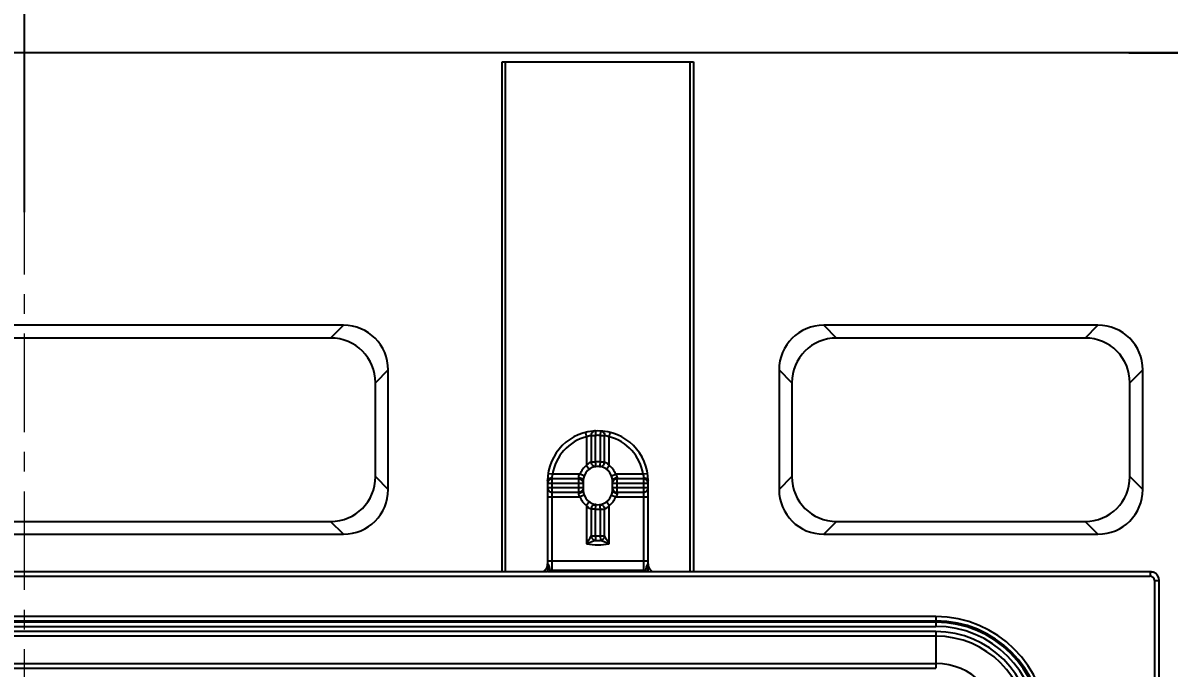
# Model space of a CAD drawing. Header units: millimetres. Extents: x -174 to 1895, y -261 to 458.
# Drawn here: x 1233.8 to 1359.9, y 269.8 to 340.8 of the extents above; entities that cross this region are included whole.
import ezdxf

# ---------------------------------------------------------------- set-up
doc = ezdxf.new("R2010")
doc.units = ezdxf.units.MM
doc.header["$LTSCALE"] = 16.335
doc.header["$PDMODE"] = 3
doc.header["$PDSIZE"] = 0.3125
doc.linetypes.add('CENTER', pattern=[0.6, 0.375, -0.075, 0.075, -0.075])
doc.linetypes.add('HIDDEN', pattern=[0.2, 0.1, -0.1])
doc.layers.get('0').update_dxf_attribs({"linetype": 'CONTINUOUS'})
doc.layers.get('Defpoints').update_dxf_attribs({"linetype": 'CONTINUOUS'})
doc.layers.add('250', color=7, linetype='CONTINUOUS')
doc.layers.add('center', color=1, linetype='CENTER', lineweight=9)
doc.layers.add('dim', color=82, linetype='CONTINUOUS', lineweight=9)
doc.styles.get("Standard").update_dxf_attribs({"font": 'txt', "width": 0.8})
doc.dimstyles.get("Standard").update_dxf_attribs({"dimtxt": 0.15625, "dimasz": 0.1875, "dimexe": 0.125, "dimexo": 0.0625, "dimtad": 0, "dimtih": 1, "dimtoh": 1, "dimdsep": 46, "dimtxsty": 'Standard', "dimcen": 0.09, "dimadec": 0, "dimazin": 0, "dimtp": 0.01, "dimtm": 0.01, "dimtfac": 1, "dimtofl": 0, "dimtmove": 0, "dimatfit": 3, "dimfxl": 0, "dimtolj": 1, "dimarcsym": 0})

# ---------------------------------------------------------------- blocks, each defined once
blk = doc.blocks.new('*D72')
at = {"layer": 'Defpoints', "color": 0}
for p in [(1089.03, 347.3), (1089.03, 235.75), (1234.03, 195)]:
    blk.add_point(p, dxfattribs=at)
at = {"layer": 'dim', "color": 6, "lineweight": -2}
blk.add_line((1089.03, 235.75), (1089.03, 347.3), dxfattribs=at)
at = {"layer": 'dim', "color": 4, "insert": (1089.03, 351.63), "char_height": 2.5, "attachment_point": 5, "rotation": 90}
blk.add_mtext('\\A1;145.00', dxfattribs=at)
blk = doc.blocks.new('*D73')
at = {"layer": 'Defpoints', "color": 0}
for p in [(1234.03, 347.3), (1234.03, 319.96), (1234.03, 195)]:
    blk.add_point(p, dxfattribs=at)
at = {"layer": 'dim', "color": 6, "lineweight": -2}
blk.add_line((1234.03, 319.96), (1234.03, 347.3), dxfattribs=at)
at = {"layer": 'dim', "color": 4, "insert": (1234.03, 349.8), "char_height": 2.5, "attachment_point": 5, "rotation": 90}
blk.add_mtext('\\A1;0.00', dxfattribs=at)
blk = doc.blocks.new('*D74')
at = {"layer": 'Defpoints', "color": 0}
for p in [(1380.03, 347.3), (1380.03, 237.55), (1234.03, 195)]:
    blk.add_point(p, dxfattribs=at)
at = {"layer": 'dim', "color": 6, "lineweight": -2}
blk.add_line((1380.03, 237.55), (1380.03, 347.3), dxfattribs=at)
at = {"layer": 'dim', "color": 4, "insert": (1380.03, 351.63), "char_height": 2.5, "attachment_point": 5, "rotation": 90}
blk.add_mtext('\\A1;146.00', dxfattribs=at)
blk = doc.blocks.new('*D75')
at = {"color": 6, "lineweight": -2}
for p, q in [((1064.03, 287.34), (1064.03, 374)), ((1070.03, 374), (1195.01, 374)), ((1398.03, 374), (1216.61, 374)), ((1404.03, 287.34), (1404.03, 374))]:
    blk.add_line(p, q, dxfattribs=at)
at = {"color": 6}
for points in [[(1070.03, 375), (1070.03, 373), (1064.03, 374)], [(1398.03, 375), (1398.03, 373), (1404.03, 374)]]:
    blk.add_solid(points, dxfattribs=at)
at = {"layer": 'Defpoints', "color": 0}
for p in [(1064.03, 374), (1064.03, 287.34), (1404.03, 287.34)]:
    blk.add_point(p, dxfattribs=at)
at = {"color": 4, "insert": (1205.81, 374), "char_height": 6, "attachment_point": 5}
blk.add_mtext('\\A1;340.00', dxfattribs=at)
blk = doc.blocks.new('*D76')
at = {"color": 6, "lineweight": -2}
for p, q in [((1234.03, 324.05), (1234.03, 363.4)), ((1240.03, 363.4), (1292.04, 363.4)), ((1398.03, 363.4), (1312.04, 363.4)), ((1404.03, 287.34), (1404.03, 363.4))]:
    blk.add_line(p, q, dxfattribs=at)
at = {"color": 6}
for points in [[(1240.03, 364.4), (1240.03, 362.4), (1234.03, 363.4)], [(1398.03, 364.4), (1398.03, 362.4), (1404.03, 363.4)]]:
    blk.add_solid(points, dxfattribs=at)
at = {"layer": 'Defpoints', "color": 0}
for p in [(1234.03, 363.4), (1234.03, 324.05), (1404.03, 287.34)]:
    blk.add_point(p, dxfattribs=at)
at = {"color": 4, "insert": (1302.04, 363.4), "char_height": 6, "attachment_point": 5}
blk.add_mtext('\\A1;170.00', dxfattribs=at)
blk = doc.blocks.new('*D77')
at = {"color": 6, "lineweight": -2}
for p, q in [((1355.52, 337.5), (1448.8, 337.5)), ((1448.8, 331.5), (1448.8, 247.3)), ((1448.8, 58.5), (1448.8, 224.9)), ((1343.01, 52.5), (1448.8, 52.5))]:
    blk.add_line(p, q, dxfattribs=at)
at = {"color": 6}
for points in [[(1447.8, 331.5), (1449.8, 331.5), (1448.8, 337.5)], [(1447.8, 58.5), (1449.8, 58.5), (1448.8, 52.5)]]:
    blk.add_solid(points, dxfattribs=at)
at = {"layer": 'Defpoints', "color": 0}
for p in [(1355.52, 337.5), (1343.01, 52.5), (1448.8, 52.5)]:
    blk.add_point(p, dxfattribs=at)
at = {"color": 4, "insert": (1448.8, 236.1), "char_height": 6, "attachment_point": 5, "rotation": 90}
blk.add_mtext('\\A1;285.00', dxfattribs=at)
blk = doc.blocks.new('*D78')
at = {"color": 6, "lineweight": -2}
for p, q in [((1355.52, 337.5), (1431.74, 337.5)), ((1431.74, 331.5), (1431.74, 248.38)), ((1431.74, 201), (1431.74, 226.78)), ((1398.33, 195), (1431.74, 195))]:
    blk.add_line(p, q, dxfattribs=at)
at = {"color": 6}
for points in [[(1430.74, 331.5), (1432.74, 331.5), (1431.74, 337.5)], [(1430.74, 201), (1432.74, 201), (1431.74, 195)]]:
    blk.add_solid(points, dxfattribs=at)
at = {"layer": 'Defpoints', "color": 0}
for p in [(1355.52, 337.5), (1398.33, 195), (1431.74, 195)]:
    blk.add_point(p, dxfattribs=at)
at = {"color": 4, "insert": (1431.74, 237.58), "char_height": 6, "attachment_point": 5, "rotation": 90}
blk.add_mtext('\\A1;142.50', dxfattribs=at)

msp = doc.modelspace()

# ---------------------------------------------------------------- linework, layer by layer
at = {"layer": '250', "color": 7, "linetype": 'Continuous'}
for p, q in [((1372.028, 337.497), (1096.028, 337.497)), ((1286.552, 280.387), (1286.552, 336.497)), ((1286.552, 336.497), (1307.607, 336.497)), ((1286.913, 336.497), (1286.913, 280.387)), ((1307.247, 280.387), (1307.247, 336.497)), ((1307.607, 336.497), (1307.607, 280.387)), ((1269.104, 307.497), (1198.952, 307.497)), ((1267.693, 306.086), (1269.104, 307.497)), ((1321.952, 307.497), (1323.362, 306.086)), ((1352.104, 307.497), (1321.952, 307.497)), ((1350.693, 306.086), (1352.104, 307.497)), ((1267.693, 306.086), (1200.362, 306.086)), ((1350.693, 306.086), (1323.362, 306.086)), ((1274.028, 302.573), (1272.617, 301.162)), ((1274.028, 289.421), (1274.028, 302.573)), ((1317.028, 302.573), (1317.028, 289.421)), ((1318.438, 301.162), (1317.028, 302.573)), ((1357.028, 302.573), (1355.617, 301.162)), ((1357.028, 289.421), (1357.028, 302.573)), ((1272.617, 290.831), (1272.617, 301.162)), ((1318.438, 301.162), (1318.438, 290.831)), ((1355.617, 290.831), (1355.617, 301.162)), ((1295.744, 295.665), (1295.855, 295.225)), ((1295.855, 295.225), (1295.855, 292.065)), ((1296.348, 295.373), (1296.348, 292.45)), ((1296.348, 295.373), (1296.84, 295.373)), ((1296.817, 295.843), (1296.84, 295.373)), ((1296.84, 292.45), (1296.84, 295.373)), ((1297.366, 295.834), (1297.343, 295.373)), ((1297.343, 295.373), (1297.343, 292.45)), ((1297.343, 295.373), (1297.835, 295.373)), ((1297.835, 292.45), (1297.835, 295.373)), ((1298.327, 295.225), (1298.441, 295.672)), ((1298.327, 292.065), (1298.327, 295.225)), ((1295.855, 292.065), (1296.15, 291.657)), ((1296.348, 292.45), (1296.84, 292.45)), ((1296.864, 292.25), (1296.84, 292.45)), ((1296.84, 291.947), (1296.864, 292.25)), ((1297.334, 292.378), (1297.277, 291.957)), ((1297.343, 292.45), (1297.334, 292.378)), ((1297.343, 292.45), (1297.835, 292.45)), ((1298.033, 291.657), (1298.327, 292.065)), ((1272.617, 290.831), (1274.028, 289.421)), ((1291.564, 290.354), (1291.564, 280.807)), ((1291.564, 290.103), (1295.483, 290.103)), ((1292.12, 291.088), (1291.691, 291.151)), ((1292.066, 280.387), (1292.066, 290.721)), ((1294.981, 290.595), (1292.066, 290.595)), ((1295.112, 291.088), (1292.12, 291.088)), ((1294.981, 288.982), (1294.981, 290.721)), ((1295.584, 290.913), (1295.112, 291.088)), ((1295.483, 290.354), (1295.483, 289.349)), ((1298.599, 290.913), (1299.07, 291.088)), ((1298.699, 289.349), (1298.699, 290.354)), ((1298.699, 290.103), (1302.619, 290.103)), ((1302.063, 291.088), (1299.07, 291.088)), ((1299.202, 288.982), (1299.202, 290.721)), ((1302.117, 290.595), (1299.202, 290.595)), ((1302.492, 291.151), (1302.063, 291.088)), ((1302.117, 290.721), (1302.116, 280.387)), ((1302.619, 280.864), (1302.619, 290.354)), ((1317.028, 289.421), (1318.438, 290.831)), ((1355.617, 290.831), (1357.028, 289.421)), ((1295.483, 289.6), (1291.564, 289.6)), ((1292.066, 289.108), (1294.981, 289.108)), ((1295.584, 288.79), (1295.112, 288.616)), ((1298.599, 288.79), (1299.07, 288.616)), ((1302.619, 289.6), (1298.699, 289.6)), ((1299.202, 289.108), (1302.117, 289.108)), ((1291.564, 288.616), (1295.112, 288.616)), ((1296.15, 288.046), (1295.855, 287.638)), ((1295.855, 287.638), (1295.855, 283.447)), ((1296.849, 287.326), (1296.905, 287.746)), ((1297.283, 287.753), (1297.343, 287.254)), ((1298.327, 287.638), (1298.033, 288.046)), ((1298.327, 283.447), (1298.327, 287.638)), ((1299.07, 288.616), (1302.619, 288.616)), ((1296.348, 287.254), (1296.348, 284.31)), ((1296.84, 287.254), (1296.348, 287.254)), ((1296.84, 287.254), (1296.849, 287.326)), ((1296.84, 284.31), (1296.84, 287.254)), ((1297.343, 287.254), (1297.343, 284.31)), ((1297.343, 287.254), (1297.835, 287.254)), ((1297.835, 284.31), (1297.835, 287.254)), ((1200.362, 285.907), (1267.693, 285.907)), ((1269.104, 284.497), (1267.693, 285.907)), ((1323.362, 285.907), (1321.952, 284.497)), ((1323.362, 285.907), (1350.693, 285.907)), ((1352.104, 284.497), (1350.693, 285.907)), ((1198.952, 284.497), (1269.104, 284.497)), ((1296.348, 284.31), (1296.84, 284.31)), ((1296.84, 284.31), (1296.816, 283.818)), ((1297.343, 284.31), (1297.367, 283.818)), ((1297.343, 284.31), (1297.835, 284.31)), ((1321.952, 284.497), (1352.104, 284.497)), ((1302.619, 281.521), (1291.564, 281.521)), ((1165.47, 280.387), (1291.533, 280.387)), ((1291.6, 280.387), (1357.844, 280.387)), ((1292.066, 280.519), (1302.116, 280.519)), ((1357.844, 280.387), (1357.844, 279.884)), ((1110.212, 279.884), (1357.844, 279.884)), ((1358.328, 279.4), (1358.328, 148.75)), ((1358.328, 279.4), (1358.831, 279.4)), ((1358.831, 148.75), (1358.831, 279.4)), ((1334.281, 275.418), (1133.728, 275.418)), ((1133.729, 274.952), (1334.28, 274.952)), ((1334.28, 275.418), (1334.28, 274.336)), ((1133.728, 274.336), (1334.28, 274.336)), ((1334.28, 274.802), (1133.729, 274.802)), ((1334.28, 273.772), (1133.729, 273.772)), ((1334.28, 273.772), (1334.28, 269.752)), ((1334.28, 273.269), (1133.729, 273.269)), ((1133.729, 270.254), (1334.28, 270.254)), ((1133.729, 269.752), (1334.28, 269.752))]:
    msp.add_line(p, q, dxfattribs=at)
at = {"layer": '250', "color": 8, "linetype": 'HIDDEN'}
for p, q in [((1295.732, 295.712), (1295.744, 295.665)), ((1296.815, 295.875), (1296.817, 295.843)), ((1297.368, 295.875), (1297.366, 295.834)), ((1298.441, 295.672), (1298.451, 295.712)), ((1297.277, 291.957), (1297.343, 291.947)), ((1291.691, 291.151), (1291.623, 291.161)), ((1302.56, 291.161), (1302.492, 291.151)), ((1296.905, 287.746), (1296.84, 287.756)), ((1291.6, 280.387), (1291.533, 280.387))]:
    msp.add_line(p, q, dxfattribs=at)
for points in [[(1296.84, 291.947), (1296.863, 291.948), (1296.887, 291.949), (1296.84, 291.947)], [(1297.343, 291.947), (1297.294, 291.949), (1297.317, 291.948), (1297.343, 291.947)], [(1296.84, 287.756), (1296.889, 287.754), (1296.865, 287.755), (1296.84, 287.756)]]:
    msp.add_lwpolyline(points, dxfattribs=at)
at = {"layer": '250', "color": 7, "linetype": 'Continuous'}
for centre, radius, start, end in [((1297.091, 290.354), 5.527, 0, 180), ((1297.091, 290.354), 5.026, 104.237, 171.60805), ((1297.091, 290.354), 5.026, 87.13423, 92.86562), ((1297.596, 293.772), 1.627, 63.27421, 65.84245), ((1297.091, 290.354), 5.026, 8.39195, 75.76284), ((1297.091, 290.354), 2.111, 125.8466, 159.66418), ((1297.091, 290.354), 1.608, 0, 180), ((1296.845, 292.438), 0.491, 232.12142, 260.44971), ((1297.091, 290.354), 2.111, 83.16286, 96.83714), ((1297.331, 292.448), 0.503, 310.3619, 333.76135), ((1297.091, 290.354), 2.111, 20.33582, 54.1534), ((1295.674, 290.672), 0.698, 143.45929, 152.89544), ((1297.091, 289.349), 1.608, 180, 0), ((1297.091, 289.349), 2.111, 200.33582, 234.1534), ((1296.852, 287.256), 0.503, 130.3619, 153.76135), ((1297.335, 287.261), 0.496, 49.75385, 63.21839), ((1297.091, 289.349), 2.111, 305.8466, 339.66418), ((1298.509, 289.031), 0.698, 323.45929, 332.89544), ((1297.091, 289.349), 2.111, 263.16286, 276.83714), ((1283.201, 291.239), 14.861, 328.37756, 332.20856), ((1297.091, 289.349), 5.538, 267.14556, 272.85444), ((1297.091, 289.349), 5.045, 267.14556, 272.85444), ((1297.091, 289.349), 6.03, 258.17249, 281.82751), ((1291.315, 281.293), 0.979, 292.32243, 300.69328), ((1292.066, 280.014), 0.505, 90.01189, 119.97629), ((1302.116, 280.014), 0.504, 59.96058, 89.92779), ((1302.868, 281.293), 0.979, 239.31035, 247.67779), ((1357.853, 279.399), 0.977, 0.01551, 67.31375), ((1357.844, 279.4), 0.485, 0, 90), ((1334.28, 263.219), 11.733, 360, 90), ((1334.28, 263.219), 12.199, 0.00097, 89.99903), ((1334.28, 263.219), 11.583, 360, 90), ((1334.28, 263.219), 11.117, 0.00097, 90.00007), ((1334.28, 263.219), 10.553, 0, 90), ((1334.28, 263.219), 10.05, 0, 90), ((1334.28, 263.219), 7.035, 0, 90)]:
    msp.add_arc(centre, radius, start, end, dxfattribs=at)
at = {"layer": '250', "color": 8, "linetype": 'HIDDEN'}
for centre, radius, start, end in [((1296.843, 292.431), 0.484, 260.44971, 269.99685), ((1290.554, 281.273), 1.043, 348.54906, 356.11501), ((1303.612, 281.271), 1.015, 182.94696, 188.26686), ((1290.6, 281.255), 0.995, 313.54182, 318.06296), ((1290.533, 281.276), 1.064, 337.68372, 348.61086), ((1303.647, 281.276), 1.051, 188.23827, 202.17421)]:
    msp.add_arc(centre, radius, start, end, dxfattribs=at)
at = {"layer": '250', "color": 7, "linetype": 'Continuous'}
for centre, major_axis, start_param, end_param in [((1268.95, 302.42), (3.644, 3.644), -0.770319, 0.770319), ((1322.105, 302.42), (3.644, -3.644), 2.3712736, 3.9119117), ((1351.95, 302.42), (3.644, 3.644), -0.770319, 0.770319), ((1267.54, 301.009), (-3.644, -3.644), 2.3712736, 3.9119117), ((1323.515, 301.009), (3.644, -3.644), 2.3712736, 3.9119117), ((1350.54, 301.009), (-3.644, -3.644), 2.3712736, 3.9119117), ((1267.54, 290.984), (-3.644, 3.644), 2.3712736, 3.9119117), ((1323.515, 290.984), (3.644, 3.644), 2.3712736, 3.9119117), ((1350.54, 290.984), (-3.644, 3.644), 2.3712736, 3.9119117), ((1268.95, 289.574), (-3.644, 3.644), -3.9119117, -2.3712736), ((1322.105, 289.574), (3.644, 3.644), 2.3712736, 3.9119117), ((1351.95, 289.574), (-3.644, 3.644), -3.9119117, -2.3712736)]:
    msp.add_ellipse(centre, major_axis=major_axis, ratio=0.9702875, start_param=start_param, end_param=end_param, dxfattribs=at)
for points, knots in [([(1295.855, 295.225), (1295.874, 295.234), (1295.945, 295.269), (1296.019, 295.298), (1296.076, 295.316)], [0, 0, 0, 0, 0.2561961, 1, 1, 1, 1]), ([(1296.076, 295.316), (1296.092, 295.321), (1296.15, 295.339), (1296.21, 295.352), (1296.252, 295.36)], [0, 0, 0, 0, 0.2825237, 1, 1, 1, 1]), ([(1296.252, 295.36), (1296.263, 295.362), (1296.295, 295.368), (1296.327, 295.374), (1296.348, 295.373)], [0, 0, 0, 0, 0.343714, 1, 1, 1, 1]), ([(1296.62, 295.818), (1296.541, 295.775), (1296.404, 295.645), (1296.348, 295.463), (1296.348, 295.373)], [0, 0, 0, 0, 0.4993223, 1, 1, 1, 1]), ([(1297.603, 295.798), (1297.675, 295.754), (1297.793, 295.623), (1297.835, 295.455), (1297.835, 295.373)], [0, 0, 0, 0, 0.5090776, 1, 1, 1, 1]), ([(1297.835, 295.373), (1297.854, 295.374), (1297.906, 295.364), (1298, 295.347), (1298.126, 295.313), (1298.215, 295.278), (1298.261, 295.257)], [0, 0, 0, 0, 0.1264533, 0.352876, 0.6541817, 1, 1, 1, 1]), ([(1295.855, 292.065), (1295.886, 292.109), (1295.992, 292.246), (1296.13, 292.363), (1296.24, 292.412)], [0, 0, 0, 0, 0.3084656, 1, 1, 1, 1]), ([(1296.24, 292.412), (1296.252, 292.418), (1296.287, 292.433), (1296.324, 292.444), (1296.348, 292.45)], [0, 0, 0, 0, 0.3558867, 1, 1, 1, 1]), ([(1296.348, 292.45), (1296.348, 292.37), (1296.385, 292.216), (1296.486, 292.095), (1296.543, 292.05)], [0, 0, 0, 0, 0.5231883, 1, 1, 1, 1]), ([(1297.34, 291.947), (1297.37, 291.947), (1297.484, 291.958), (1297.593, 292.01), (1297.656, 292.064)], [0, 0, 0, 0, 0.2643223, 1, 1, 1, 1]), ([(1297.835, 292.45), (1297.857, 292.444), (1298.058, 292.383), (1298.221, 292.219), (1298.327, 292.065)], [0, 0, 0, 0, 0.1072549, 1, 1, 1, 1]), ([(1292.066, 290.595), (1291.978, 290.595), (1291.798, 290.548), (1291.667, 290.415), (1291.625, 290.338)], [0, 0, 0, 0, 0.5022729, 1, 1, 1, 1]), ([(1291.629, 290.533), (1291.64, 290.547), (1291.689, 290.604), (1291.756, 290.645), (1291.809, 290.668)], [0, 0, 0, 0, 0.2351827, 1, 1, 1, 1]), ([(1291.809, 290.668), (1291.87, 290.694), (1291.957, 290.716), (1292.045, 290.721), (1292.066, 290.721)], [0, 0, 0, 0, 0.7586347, 1, 1, 1, 1]), ([(1292.066, 290.721), (1292.065, 290.747), (1292.07, 290.871), (1292.092, 290.994), (1292.12, 291.088)], [0, 0, 0, 0, 0.2111399, 1, 1, 1, 1]), ([(1294.981, 290.721), (1294.981, 290.74), (1294.988, 290.833), (1295.018, 290.924), (1295.052, 290.99)], [0, 0, 0, 0, 0.2058365, 1, 1, 1, 1]), ([(1294.981, 290.721), (1295.042, 290.721), (1295.164, 290.702), (1295.314, 290.639), (1295.388, 290.571), (1295.411, 290.542)], [0, 0, 0, 0, 0.3819642, 0.7656853, 1, 1, 1, 1]), ([(1295.483, 290.103), (1295.483, 290.188), (1295.436, 290.362), (1295.307, 290.487), (1295.232, 290.529)], [0, 0, 0, 0, 0.497771, 1, 1, 1, 1]), ([(1298.699, 290.103), (1298.699, 290.188), (1298.747, 290.362), (1298.876, 290.487), (1298.951, 290.529)], [0, 0, 0, 0, 0.497771, 1, 1, 1, 1]), ([(1298.768, 290.537), (1298.779, 290.551), (1298.83, 290.608), (1298.897, 290.649), (1298.951, 290.671)], [0, 0, 0, 0, 0.2362049, 1, 1, 1, 1]), ([(1298.951, 290.671), (1299.011, 290.696), (1299.096, 290.716), (1299.181, 290.721), (1299.202, 290.721)], [0, 0, 0, 0, 0.7595511, 1, 1, 1, 1]), ([(1299.07, 291.088), (1299.085, 291.067), (1299.138, 290.986), (1299.175, 290.895), (1299.19, 290.825)], [0, 0, 0, 0, 0.2613037, 1, 1, 1, 1]), ([(1299.19, 290.825), (1299.192, 290.816), (1299.199, 290.782), (1299.203, 290.746), (1299.202, 290.721)], [0, 0, 0, 0, 0.2715206, 1, 1, 1, 1]), ([(1302.063, 291.088), (1302.07, 291.065), (1302.092, 290.98), (1302.106, 290.892), (1302.112, 290.828)], [0, 0, 0, 0, 0.2615721, 1, 1, 1, 1]), ([(1302.112, 290.828), (1302.113, 290.818), (1302.116, 290.782), (1302.117, 290.747), (1302.117, 290.721)], [0, 0, 0, 0, 0.2707156, 1, 1, 1, 1]), ([(1302.117, 290.721), (1302.137, 290.721), (1302.22, 290.716), (1302.303, 290.696), (1302.362, 290.673)], [0, 0, 0, 0, 0.2411015, 1, 1, 1, 1]), ([(1302.362, 290.673), (1302.435, 290.644), (1302.559, 290.561), (1302.619, 290.418), (1302.619, 290.354)], [0, 0, 0, 0, 0.5497667, 1, 1, 1, 1]), ([(1302.619, 290.103), (1302.619, 290.188), (1302.572, 290.362), (1302.442, 290.487), (1302.368, 290.529)], [0, 0, 0, 0, 0.4978257, 1, 1, 1, 1]), ([(1291.564, 289.6), (1291.564, 289.474), (1291.674, 289.211), (1291.939, 289.108), (1292.066, 289.108)], [0, 0, 0, 0, 0.496433, 1, 1, 1, 1]), ([(1294.993, 288.878), (1294.991, 288.887), (1294.984, 288.922), (1294.98, 288.957), (1294.981, 288.982)], [0, 0, 0, 0, 0.2715206, 1, 1, 1, 1]), ([(1295.232, 289.032), (1295.172, 289.008), (1295.087, 288.987), (1295.001, 288.982), (1294.981, 288.982)], [0, 0, 0, 0, 0.7595511, 1, 1, 1, 1]), ([(1295.112, 288.616), (1295.098, 288.636), (1295.045, 288.717), (1295.008, 288.808), (1294.993, 288.878)], [0, 0, 0, 0, 0.2613037, 1, 1, 1, 1]), ([(1295.483, 289.6), (1295.483, 289.515), (1295.436, 289.341), (1295.307, 289.216), (1295.232, 289.174)], [0, 0, 0, 0, 0.497771, 1, 1, 1, 1]), ([(1295.415, 289.166), (1295.404, 289.152), (1295.353, 289.095), (1295.286, 289.054), (1295.232, 289.032)], [0, 0, 0, 0, 0.2362049, 1, 1, 1, 1]), ([(1298.699, 289.6), (1298.699, 289.515), (1298.747, 289.341), (1298.876, 289.216), (1298.951, 289.174)], [0, 0, 0, 0, 0.497771, 1, 1, 1, 1]), ([(1299.202, 288.982), (1299.141, 288.982), (1299.019, 289.001), (1298.869, 289.064), (1298.795, 289.132), (1298.772, 289.161)], [0, 0, 0, 0, 0.3819642, 0.7656853, 1, 1, 1, 1]), ([(1299.202, 288.982), (1299.202, 288.963), (1299.195, 288.87), (1299.165, 288.779), (1299.131, 288.713)], [0, 0, 0, 0, 0.2058365, 1, 1, 1, 1]), ([(1302.116, 289.108), (1302.244, 289.108), (1302.509, 289.211), (1302.619, 289.474), (1302.619, 289.6)], [0, 0, 0, 0, 0.5035666, 1, 1, 1, 1]), ([(1296.348, 287.254), (1296.326, 287.259), (1296.124, 287.32), (1295.962, 287.484), (1295.855, 287.638)], [0, 0, 0, 0, 0.1072549, 1, 1, 1, 1]), ([(1296.843, 287.756), (1296.812, 287.756), (1296.699, 287.746), (1296.59, 287.693), (1296.526, 287.639)], [0, 0, 0, 0, 0.2643223, 1, 1, 1, 1]), ([(1297.656, 287.64), (1297.709, 287.595), (1297.801, 287.476), (1297.835, 287.329), (1297.835, 287.254)], [0, 0, 0, 0, 0.478663, 1, 1, 1, 1]), ([(1298.327, 287.638), (1298.297, 287.594), (1298.191, 287.457), (1298.052, 287.341), (1297.943, 287.291)], [0, 0, 0, 0, 0.3084656, 1, 1, 1, 1]), ([(1297.943, 287.291), (1297.93, 287.285), (1297.895, 287.271), (1297.859, 287.259), (1297.835, 287.254)], [0, 0, 0, 0, 0.3558867, 1, 1, 1, 1]), ([(1296.816, 283.818), (1296.753, 283.792), (1296.436, 283.662), (1296.115, 283.54), (1295.855, 283.447)], [0, 0, 0, 0, 0.1962875, 1, 1, 1, 1]), ([(1296.348, 284.31), (1296.352, 284.189), (1296.456, 283.944), (1296.695, 283.829), (1296.816, 283.818)], [0, 0, 0, 0, 0.4999994, 1, 1, 1, 1]), ([(1297.835, 284.31), (1297.83, 284.189), (1297.727, 283.944), (1297.487, 283.829), (1297.367, 283.818)], [0, 0, 0, 0, 0.4999992, 1, 1, 1, 1]), ([(1298.327, 283.447), (1298.237, 283.479), (1298.061, 283.546), (1297.804, 283.644), (1297.599, 283.721), (1297.456, 283.78), (1297.395, 283.809), (1297.367, 283.818)], [0, 0, 0, 0, 0.2776272, 0.5487336, 0.8042669, 0.9152471, 1, 1, 1, 1]), ([(1298.327, 283.447), (1298.28, 283.527), (1298.185, 283.683), (1298.07, 283.878), (1297.985, 284.031), (1297.929, 284.138), (1297.876, 284.228), (1297.844, 284.284), (1297.835, 284.31)], [0, 0, 0, 0, 0.2797575, 0.5523677, 0.6837513, 0.8078735, 0.9153867, 1, 1, 1, 1]), ([(1291.595, 281.202), (1291.6, 281.195), (1291.623, 281.159), (1291.64, 281.119), (1291.654, 281.088)], [0, 0, 0, 0, 0.204742, 1, 1, 1, 1]), ([(1302.539, 281.118), (1302.544, 281.129), (1302.562, 281.163), (1302.581, 281.198), (1302.598, 281.219)], [0, 0, 0, 0, 0.2955139, 1, 1, 1, 1]), ([(1291.724, 280.895), (1291.735, 280.857), (1291.77, 280.733), (1291.796, 280.607), (1291.809, 280.519)], [0, 0, 0, 0, 0.3089219, 1, 1, 1, 1]), ([(1291.809, 280.519), (1291.811, 280.504), (1291.814, 280.482), (1291.817, 280.458), (1291.814, 280.451)], [0, 0, 0, 0, 0.6567609, 1, 1, 1, 1]), ([(1291.814, 280.451), (1291.823, 280.446), (1291.872, 280.421), (1291.925, 280.404), (1291.968, 280.396)], [0, 0, 0, 0, 0.1873393, 1, 1, 1, 1]), ([(1291.968, 280.396), (1291.977, 280.394), (1291.99, 280.392), (1292.003, 280.39), (1292.007, 280.39)], [0, 0, 0, 0, 0.7086512, 1, 1, 1, 1]), ([(1302.147, 280.388), (1302.18, 280.389), (1302.256, 280.401), (1302.329, 280.429), (1302.368, 280.451)], [0, 0, 0, 0, 0.4198347, 1, 1, 1, 1]), ([(1302.368, 280.451), (1302.368, 280.459), (1302.373, 280.483), (1302.38, 280.531), (1302.391, 280.603), (1302.4, 280.658), (1302.406, 280.689)], [0, 0, 0, 0, 0.0992661, 0.3023771, 0.6062729, 1, 1, 1, 1]), ([(1302.406, 280.689), (1302.412, 280.723), (1302.44, 280.871), (1302.488, 281.015), (1302.539, 281.118)], [0, 0, 0, 0, 0.2299483, 1, 1, 1, 1])]:
    msp.add_open_spline(points, degree=3, knots=knots, dxfattribs=at)
at = {"layer": '250', "color": 8, "linetype": 'HIDDEN'}
for points in [[(1296.815, 295.875), (1296.747, 295.871), (1296.679, 295.851), (1296.62, 295.818)], [(1291.625, 290.338), (1291.586, 290.267), (1291.564, 290.184), (1291.564, 290.103)], [(1302.619, 281.203), (1302.619, 281.094), (1302.64, 280.983), (1302.678, 280.882)], [(1291.092, 280.387), (1291.184, 280.44), (1291.268, 280.51), (1291.338, 280.59)], [(1291.341, 280.59), (1291.415, 280.672), (1291.476, 280.769), (1291.518, 280.872)], [(1302.855, 280.592), (1302.779, 280.676), (1302.717, 280.775), (1302.674, 280.879)], [(1302.678, 280.882), (1302.717, 280.779), (1302.777, 280.682), (1302.849, 280.599)], [(1302.849, 280.599), (1302.924, 280.514), (1303.014, 280.442), (1303.112, 280.387)]]:
    msp.add_open_spline(points, degree=3, dxfattribs=at)
for points, knots in [([(1297.368, 295.875), (1297.388, 295.874), (1297.47, 295.863), (1297.55, 295.832), (1297.603, 295.798)], [0, 0, 0, 0, 0.2373892, 1, 1, 1, 1]), ([(1291.564, 290.354), (1291.564, 290.369), (1291.57, 290.433), (1291.6, 290.493), (1291.629, 290.533)], [0, 0, 0, 0, 0.2299439, 1, 1, 1, 1]), ([(1295.411, 290.542), (1295.422, 290.527), (1295.461, 290.472), (1295.483, 290.403), (1295.483, 290.354)], [0, 0, 0, 0, 0.273003, 1, 1, 1, 1]), ([(1298.699, 290.354), (1298.699, 290.369), (1298.706, 290.435), (1298.737, 290.497), (1298.768, 290.537)], [0, 0, 0, 0, 0.2302399, 1, 1, 1, 1]), ([(1295.483, 289.349), (1295.483, 289.334), (1295.477, 289.268), (1295.446, 289.206), (1295.415, 289.166)], [0, 0, 0, 0, 0.2302399, 1, 1, 1, 1]), ([(1298.772, 289.161), (1298.76, 289.176), (1298.722, 289.232), (1298.699, 289.3), (1298.699, 289.349)], [0, 0, 0, 0, 0.273003, 1, 1, 1, 1]), ([(1297.283, 287.753), (1297.307, 287.755), (1297.401, 287.76), (1297.496, 287.735), (1297.559, 287.704)], [0, 0, 0, 0, 0.2570157, 1, 1, 1, 1]), ([(1291.507, 280.868), (1291.516, 280.893), (1291.549, 280.994), (1291.564, 281.099), (1291.564, 281.177)], [0, 0, 0, 0, 0.2605784, 1, 1, 1, 1]), ([(1291.564, 281.178), (1291.564, 281.184), (1291.563, 281.196), (1291.57, 281.221), (1291.579, 281.218)], [0, 0, 0, 0, 0.3997926, 1, 1, 1, 1]), ([(1291.579, 281.218), (1291.58, 281.218), (1291.587, 281.214), (1291.592, 281.208), (1291.595, 281.202)], [0, 0, 0, 0, 0.1820686, 1, 1, 1, 1]), ([(1302.598, 281.219), (1302.601, 281.223), (1302.603, 281.23), (1302.616, 281.231), (1302.618, 281.217), (1302.619, 281.209), (1302.619, 281.203)], [0, 0, 0, 0, 0.2757394, 0.4155578, 0.6340831, 1, 1, 1, 1]), ([(1291.338, 280.59), (1291.357, 280.611), (1291.425, 280.695), (1291.478, 280.792), (1291.507, 280.868)], [0, 0, 0, 0, 0.2572659, 1, 1, 1, 1])]:
    msp.add_open_spline(points, degree=3, knots=knots, dxfattribs=at)
at = {"layer": '250', "color": 7, "linetype": 'Continuous'}
for points in [[(1297.782, 292.225), (1297.816, 292.294), (1297.835, 292.373), (1297.835, 292.45)], [(1295.232, 290.529), (1295.157, 290.572), (1295.067, 290.595), (1294.981, 290.595)], [(1298.951, 290.529), (1299.026, 290.572), (1299.115, 290.595), (1299.202, 290.595)], [(1302.368, 290.529), (1302.292, 290.571), (1302.203, 290.595), (1302.116, 290.595)], [(1295.232, 289.174), (1295.157, 289.131), (1295.067, 289.108), (1294.981, 289.108)], [(1298.951, 289.174), (1299.026, 289.131), (1299.115, 289.108), (1299.202, 289.108)], [(1296.401, 287.478), (1296.367, 287.409), (1296.348, 287.33), (1296.348, 287.254)], [(1291.548, 280.525), (1291.544, 280.479), (1291.538, 280.433), (1291.533, 280.387)], [(1291.564, 280.807), (1291.564, 280.713), (1291.558, 280.619), (1291.548, 280.525)], [(1291.654, 281.088), (1291.68, 281.025), (1291.703, 280.96), (1291.724, 280.895)], [(1292.007, 280.39), (1292.016, 280.389), (1292.025, 280.388), (1292.035, 280.388)], [(1292.035, 280.388), (1292.048, 280.387), (1292.061, 280.387), (1292.075, 280.386)], [(1302.11, 280.386), (1302.122, 280.387), (1302.135, 280.387), (1302.147, 280.388)], [(1302.624, 280.708), (1302.621, 280.759), (1302.619, 280.811), (1302.619, 280.863)], [(1302.659, 280.387), (1302.645, 280.494), (1302.631, 280.6), (1302.624, 280.708)], [(1357.844, 280.387), (1357.973, 280.387), (1358.105, 280.36), (1358.224, 280.31)]]:
    msp.add_open_spline(points, degree=3, dxfattribs=at)
at = {"layer": 'center', "color": 1, "linetype": 'CENTER', "ltscale": 1.772635}
msp.add_line((1234.028, 52.497), (1234.028, 337.497), dxfattribs=at)

# ---------------------------------------------------------------- dimensions: what is measured, and where the dimension line sits
for base, p2, picture, middle in [((1064.028, 374), (1064.028, 287.342), '*D75', (1205.81, 374)), ((1234.028, 363.404), (1234.028, 324.049), '*D76', (1302.041, 363.404))]:
    dim = msp.add_linear_dim(base=base, p1=(1404.028, 287.342), p2=p2, dimstyle='Standard', override={"dimtxt": 6, "dimasz": 6, "dimexe": 0, "dimexo": 0, "dimgap": 0, "dimtih": 0, "dimtoh": 0, "dimzin": 0, "dimcen": 0, "dimclrd": 6, "dimclre": 6, "dimclrt": 4, "dimtp": 0, "dimtm": 0, "dimtzin": 0})
    dim.commit()
    dim.dimension.update_dxf_attribs({"geometry": picture, "text_midpoint": middle, "dimtype": 160})
for base, p2, picture, middle in [((1448.799, 52.497), (1343.007, 52.497), '*D77', (1448.799, 236.103)), ((1431.744, 194.997), (1398.334, 194.997), '*D78', (1431.744, 237.582))]:
    dim = msp.add_linear_dim(base=base, p1=(1355.516, 337.497), p2=p2, angle=90, dimstyle='Standard', override={"dimtxt": 6, "dimasz": 6, "dimexe": 0, "dimexo": 0, "dimgap": 0, "dimtih": 0, "dimtoh": 0, "dimzin": 0, "dimcen": 0, "dimclrd": 6, "dimclre": 6, "dimclrt": 4, "dimtp": 0, "dimtm": 0, "dimtzin": 0})
    dim.commit()
    dim.dimension.update_dxf_attribs({"geometry": picture, "text_midpoint": middle, "dimtype": 160})
at = {"layer": 'dim'}
for feature_location, offset, origin, picture, middle in [((1089.028, 235.75), (0, 111.548), (1234.028, 194.997), '*D72', (1089.028, 351.632)), ((1380.028, 237.547), (0, 109.752), (1234.028, 194.997), '*D74', (1380.028, 351.632)), ((1234.027615398, 319.955892023), (0, 27.342355314), (1234.027615398, 194.996731306), '*D73', (1234.027615398, 349.798247337))]:
    dim = msp.add_ordinate_dim(feature_location=feature_location, offset=offset, dtype=1, origin=origin, dimstyle='Standard', override={"dimtxt": 2.5, "dimasz": 2, "dimexe": 0, "dimexo": 0, "dimgap": 0, "dimtih": 0, "dimtoh": 0, "dimzin": 0, "dimcen": 0, "dimclrd": 6, "dimclre": 6, "dimclrt": 4, "dimtp": 0, "dimtm": 0, "dimtzin": 0}, dxfattribs=at)
    dim.commit()
    dim.dimension.update_dxf_attribs({"geometry": picture, "text_midpoint": middle})

doc.saveas('drawing.dxf')
